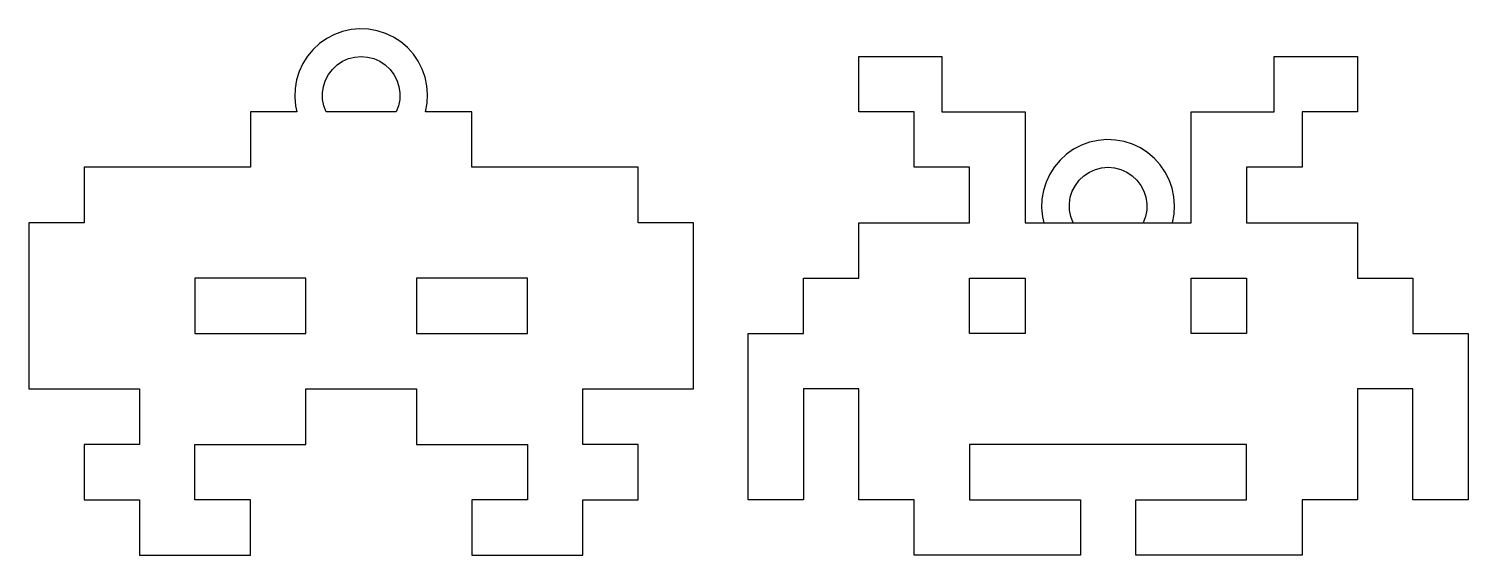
# Model space of a CAD drawing. Extents: x 1.4 to 66.3, y 30.4 to 54.1.
import ezdxf

# ---------------------------------------------------------------- set-up
doc = ezdxf.new("R2010")
doc.units = 0
doc.layers.get('0').update_dxf_attribs({"linetype": 'continuous'})

# ---------------------------------------------------------------- blocks, each defined once
blk = doc.blocks.new('SPACE_INVADER_EARRINGS_REPAIRED2Z001001001')
at = {"color": 0}
for p, q in [((15.523, 54.025), (15.152, 53.89)), ((15.908, 54.109), (15.523, 54.025)), ((16.301, 54.143), (15.908, 54.109)), ((16.696, 54.125), (16.301, 54.143)), ((17.084, 54.055), (16.696, 54.125)), ((17.46, 53.935), (17.084, 54.055)), ((17.817, 53.766), (17.46, 53.935)), ((14.479, 53.481), (14.188, 53.214)), ((14.802, 53.707), (14.479, 53.481)), ((15.152, 53.89), (14.802, 53.707)), ((18.148, 53.552), (17.817, 53.766)), ((18.449, 53.297), (18.148, 53.552)), ((18.713, 53.004), (18.449, 53.297)), ((13.935, 52.911), (13.724, 52.577)), ((14.188, 53.214), (13.935, 52.911)), ((15.271, 52.514), (15.515, 52.676)), ((15.515, 52.676), (15.783, 52.796)), ((15.783, 52.796), (16.067, 52.869)), ((16.067, 52.869), (16.36, 52.894)), ((16.36, 52.894), (16.652, 52.869)), ((16.652, 52.869), (16.936, 52.796)), ((16.936, 52.796), (17.204, 52.676)), ((17.204, 52.676), (17.448, 52.514)), ((18.937, 52.679), (18.713, 53.004)), ((19.116, 52.327), (18.937, 52.679)), ((38.816, 52.894), (42.566, 52.894)), ((38.816, 50.394), (38.816, 52.894)), ((42.566, 52.894), (42.566, 50.394)), ((57.566, 52.894), (61.316, 52.894)), ((57.566, 50.394), (57.566, 52.894)), ((61.316, 52.894), (61.316, 50.394)), ((13.559, 52.219), (13.442, 51.842)), ((13.724, 52.577), (13.559, 52.219)), ((14.745, 51.819), (14.881, 52.079)), ((14.881, 52.079), (15.058, 52.313)), ((15.058, 52.313), (15.271, 52.514)), ((17.448, 52.514), (17.662, 52.313)), ((17.662, 52.313), (17.839, 52.079)), ((17.839, 52.079), (17.974, 51.819)), ((19.248, 51.955), (19.116, 52.327)), ((13.376, 51.453), (13.361, 51.059)), ((13.442, 51.842), (13.376, 51.453)), ((14.613, 51.249), (14.655, 51.54)), ((14.655, 51.54), (14.745, 51.819)), ((17.974, 51.819), (18.064, 51.54)), ((18.064, 51.54), (18.106, 51.249)), ((19.329, 51.569), (19.248, 51.955)), ((19.359, 51.175), (19.329, 51.569)), ((13.361, 51.059), (13.398, 50.666)), ((13.398, 50.666), (13.455, 50.394)), ((14.62, 50.956), (14.613, 51.249)), ((14.675, 50.668), (14.62, 50.956)), ((14.779, 50.394), (14.675, 50.668)), ((18.044, 50.668), (17.941, 50.394)), ((18.1, 50.956), (18.044, 50.668)), ((18.106, 51.249), (18.1, 50.956)), ((19.264, 50.394), (19.338, 50.781)), ((19.338, 50.781), (19.359, 51.175)), ((11.36, 50.394), (11.36, 47.894)), ((13.455, 50.394), (11.36, 50.394)), ((17.941, 50.394), (14.779, 50.394)), ((21.36, 50.394), (19.264, 50.394)), ((21.36, 47.894), (21.36, 50.394)), ((41.316, 50.394), (38.816, 50.394)), ((41.316, 47.894), (41.316, 50.394)), ((42.566, 50.394), (46.316, 50.394)), ((46.316, 50.394), (46.316, 45.394)), ((53.816, 50.394), (57.566, 50.394)), ((53.816, 45.394), (53.816, 50.394)), ((58.816, 50.394), (58.816, 47.894)), ((61.316, 50.394), (58.816, 50.394)), ((48.858, 48.89), (48.508, 48.707)), ((49.229, 49.025), (48.858, 48.89)), ((49.614, 49.109), (49.229, 49.025)), ((50.008, 49.143), (49.614, 49.109)), ((50.402, 49.125), (50.008, 49.143)), ((50.79, 49.055), (50.402, 49.125)), ((51.166, 48.935), (50.79, 49.055)), ((51.523, 48.766), (51.166, 48.935)), ((51.854, 48.552), (51.523, 48.766)), ((47.895, 48.214), (47.642, 47.911)), ((48.185, 48.481), (47.895, 48.214)), ((48.508, 48.707), (48.185, 48.481)), ((52.155, 48.297), (51.854, 48.552)), ((52.42, 48.004), (52.155, 48.297)), ((3.86, 47.894), (3.86, 45.394)), ((11.36, 47.894), (3.86, 47.894)), ((28.86, 47.894), (21.36, 47.894)), ((28.86, 45.394), (28.86, 47.894)), ((43.816, 47.894), (41.316, 47.894)), ((43.816, 45.394), (43.816, 47.894)), ((47.431, 47.577), (47.265, 47.219)), ((47.642, 47.911), (47.431, 47.577)), ((48.764, 47.313), (48.977, 47.514)), ((48.977, 47.514), (49.222, 47.676)), ((49.222, 47.676), (49.49, 47.796)), ((49.49, 47.796), (49.774, 47.869)), ((49.774, 47.869), (50.066, 47.894)), ((50.066, 47.894), (50.358, 47.869)), ((50.358, 47.869), (50.642, 47.796)), ((50.642, 47.796), (50.91, 47.676)), ((50.91, 47.676), (51.154, 47.514)), ((51.154, 47.514), (51.368, 47.313)), ((52.643, 47.679), (52.42, 48.004)), ((52.823, 47.327), (52.643, 47.679)), ((56.316, 47.894), (56.316, 45.394)), ((58.816, 47.894), (56.316, 47.894)), ((47.148, 46.842), (47.082, 46.453)), ((47.265, 47.219), (47.148, 46.842)), ((48.361, 46.54), (48.451, 46.819)), ((48.451, 46.819), (48.587, 47.079)), ((48.587, 47.079), (48.764, 47.313)), ((51.368, 47.313), (51.545, 47.079)), ((51.545, 47.079), (51.68, 46.819)), ((51.68, 46.819), (51.77, 46.54)), ((52.954, 46.955), (52.823, 47.327)), ((53.036, 46.569), (52.954, 46.955)), ((47.082, 46.453), (47.067, 46.059)), ((48.319, 46.249), (48.361, 46.54)), ((48.326, 45.956), (48.319, 46.249)), ((51.77, 46.54), (51.813, 46.249)), ((51.813, 46.249), (51.806, 45.956)), ((53.066, 46.175), (53.036, 46.569)), ((53.044, 45.781), (53.066, 46.175)), ((47.067, 46.059), (47.104, 45.666)), ((47.104, 45.666), (47.161, 45.394)), ((48.382, 45.668), (48.326, 45.956)), ((48.485, 45.394), (48.382, 45.668)), ((51.75, 45.668), (51.647, 45.394)), ((51.806, 45.956), (51.75, 45.668)), ((52.971, 45.394), (53.044, 45.781)), ((1.36, 45.394), (1.36, 37.894)), ((3.86, 45.394), (1.36, 45.394)), ((31.36, 45.394), (28.86, 45.394)), ((31.36, 37.894), (31.36, 45.394)), ((38.816, 45.394), (43.816, 45.394)), ((38.816, 42.894), (38.816, 45.394)), ((46.316, 45.394), (53.816, 45.394)), ((56.316, 45.394), (61.316, 45.394)), ((61.316, 45.394), (61.316, 42.894)), ((8.86, 42.894), (8.86, 40.394)), ((13.86, 42.894), (8.86, 42.894)), ((13.86, 40.394), (13.86, 42.894)), ((18.86, 42.894), (18.86, 40.394)), ((23.86, 42.894), (18.86, 42.894)), ((23.86, 40.394), (23.86, 42.894)), ((36.316, 42.894), (38.816, 42.894)), ((36.316, 40.394), (36.316, 42.894)), ((43.816, 40.394), (43.816, 42.894)), ((43.816, 42.894), (46.316, 42.894)), ((46.316, 42.894), (46.316, 40.394)), ((53.816, 42.894), (56.316, 42.894)), ((53.816, 40.394), (53.816, 42.894)), ((56.316, 42.894), (56.316, 40.394)), ((61.316, 42.894), (63.816, 42.894)), ((63.816, 42.894), (63.816, 40.394)), ((8.86, 40.394), (13.86, 40.394)), ((18.86, 40.394), (23.86, 40.394)), ((33.816, 40.394), (36.316, 40.394)), ((33.816, 32.894), (33.816, 40.394)), ((46.316, 40.394), (43.816, 40.394)), ((56.316, 40.394), (53.816, 40.394)), ((63.816, 40.394), (66.316, 40.394)), ((66.316, 40.394), (66.316, 32.894)), ((1.36, 37.894), (6.36, 37.894)), ((6.36, 37.894), (6.36, 35.394)), ((13.86, 37.894), (18.86, 37.894)), ((13.86, 35.394), (13.86, 37.894)), ((18.86, 37.894), (18.86, 35.394)), ((26.36, 37.894), (31.36, 37.894)), ((26.36, 35.394), (26.36, 37.894)), ((36.316, 37.894), (36.316, 32.894)), ((38.816, 37.894), (36.316, 37.894)), ((38.816, 32.894), (38.816, 37.894)), ((61.316, 37.894), (61.316, 32.894)), ((63.816, 37.894), (61.316, 37.894)), ((63.816, 32.894), (63.816, 37.894)), ((3.86, 35.394), (3.86, 32.894)), ((6.36, 35.394), (3.86, 35.394)), ((8.86, 35.394), (13.86, 35.394)), ((8.86, 32.894), (8.86, 35.394)), ((18.86, 35.394), (23.86, 35.394)), ((23.86, 35.394), (23.86, 32.894)), ((28.86, 35.394), (26.36, 35.394)), ((28.86, 32.894), (28.86, 35.394)), ((43.816, 35.394), (43.816, 32.894)), ((56.316, 35.394), (43.816, 35.394)), ((56.316, 32.894), (56.316, 35.394)), ((3.86, 32.894), (6.36, 32.894)), ((6.36, 32.894), (6.36, 30.394)), ((11.36, 32.894), (8.86, 32.894)), ((11.36, 30.394), (11.36, 32.894)), ((21.36, 32.894), (21.36, 30.394)), ((23.86, 32.894), (21.36, 32.894)), ((26.36, 32.894), (28.86, 32.894)), ((26.36, 30.394), (26.36, 32.894)), ((36.316, 32.894), (33.816, 32.894)), ((41.316, 32.894), (38.816, 32.894)), ((41.316, 30.394), (41.316, 32.894)), ((43.816, 32.894), (48.816, 32.894)), ((48.816, 32.894), (48.816, 30.394)), ((51.316, 32.894), (56.316, 32.894)), ((51.316, 30.394), (51.316, 32.894)), ((58.816, 32.894), (58.816, 30.394)), ((61.316, 32.894), (58.816, 32.894)), ((66.316, 32.894), (63.816, 32.894)), ((6.36, 30.394), (11.36, 30.394)), ((21.36, 30.394), (26.36, 30.394)), ((48.816, 30.394), (41.316, 30.394)), ((58.816, 30.394), (51.316, 30.394))]:
    blk.add_line(p, q, dxfattribs=at)

msp = doc.modelspace()

# ---------------------------------------------------------------- block references
msp.add_blockref('SPACE_INVADER_EARRINGS_REPAIRED2Z001001001', (0, 0))

doc.saveas('drawing.dxf')
